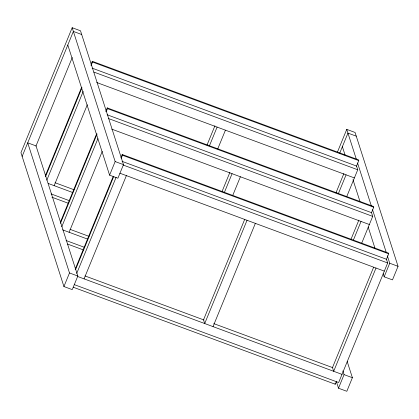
<?xml version="1.0" encoding="UTF-8"?>
<svg xmlns="http://www.w3.org/2000/svg" width="419" height="419" viewBox="0 0 419 419"><rect width="100%" height="100%" fill="white"/><g stroke="black" fill="none" stroke-linecap="round" stroke-linejoin="round"><path stroke-width="0.63" d="M67.805 45.011L109.589 175.152L117.907 178.232L123.479 164.646L80.5 30.786L72.178 27.706L20.95 152.684L63.929 286.544L72.246 289.623L77.819 276.042L36.034 145.901L27.712 142.821L69.496 272.958L63.929 286.544M22.144 156.402L73.372 31.425L81.695 34.505M35.908 146.2L72.288 57.45M45.503 175.399L81.637 87.252M91.038 64.306L92.28 61.289L358.533 159.875L358.769 160.618L356.297 166.657M45.493 176.745L81.998 87.691M91.033 65.652L92.515 62.033L92.28 61.289M46.813 180.165L83.192 91.41M54.145 185.659L87.304 104.755M60.467 222.002L96.6 133.85M105.756 111.512L107.238 107.893L373.491 206.478L373.732 207.222L371.506 212.653L372.701 216.372L361.686 243.24M60.456 223.348L97.082 133.991M106.243 111.653L107.479 108.636L107.238 107.893M61.776 226.763L97.91 138.616M69.104 232.262L102.267 151.359M109.589 175.152L115.157 161.566L72.178 27.706M75.179 269.208L113.292 176.226M120.965 157.513L122.201 154.491L388.455 253.081L388.696 253.825L386.218 259.864M75.546 269.647L113.779 176.368M121.206 158.256L122.442 155.234L122.201 154.491M76.74 273.366L116.089 177.368M84.067 278.865L126.386 175.619M207.007 145.105L214.926 125.784M209.437 145.802L217.11 127.088M217.754 148.886L225.427 130.168M221.965 191.708L229.884 172.387M224.401 192.405L232.068 173.691M232.718 195.49L240.391 176.771M244.602 219.593L203.519 319.817L204.713 323.536L247.032 220.294M213.035 326.616L255.354 223.374M337.347 152.317L346.754 129.377L355.071 132.456L398.05 266.316L392.483 279.897L384.16 276.818L383.16 273.707M339.778 153.019L347.948 133.09L356.265 136.175M335.97 192.855L343.889 173.539M338.4 193.557L346.073 174.838M346.723 196.637L357.737 169.768L356.543 166.05L92.128 68.145M350.933 239.459L358.853 220.137M353.364 240.16L361.037 221.442M373.57 267.348L332.487 367.573L333.681 371.292L376 268.045M73.278 287.24L335.237 384.239L336.478 381.217M122.055 161.352L386.465 259.256L387.659 262.975L338.662 382.521L74.247 284.616M347.194 361.518L352.389 377.708L346.822 391.294L338.5 388.214L344.067 374.628L342.868 370.894M384.16 276.818L389.728 263.232L387.329 255.763M92.515 62.033L358.769 160.618M93.935 72.094L357.737 169.768M96.731 82.517L354.395 177.923M107.479 108.636L373.732 207.222M107.091 114.748L371.506 212.653M108.285 118.467L372.701 216.372M111.695 129.115L369.359 224.526M122.442 155.234L388.696 253.825M115.157 161.566L123.479 164.646M389.728 263.232L398.05 266.316M123.249 165.07L387.659 262.975M119.85 173.199L384.317 271.124M55.057 182.721L74.074 189.765M48.201 183.459L72.817 192.572M51.071 193.908L69.475 200.722M51.946 197.213L68.507 203.346M70.02 229.324L89.038 236.363M62.567 229.842L87.781 239.176M66.034 240.511L84.439 247.325M67.522 244.047L83.47 249.949M84.984 275.927L204.001 319.996M213.816 323.63L332.833 367.699M69.496 272.958L77.819 276.042M344.067 374.628L352.389 377.708M77.531 276.446L341.998 374.371M346.754 129.377L356.344 159.246M357.543 162.981L371.339 205.949M372.538 209.683L386.328 252.647M342.375 146.676L345.177 155.397M352.971 179.678L359.968 201.476M368.17 227.004L374.963 248.174M336.3 381.363L338.5 388.214M335.001 383.495L335.237 384.239"/></g></svg>
